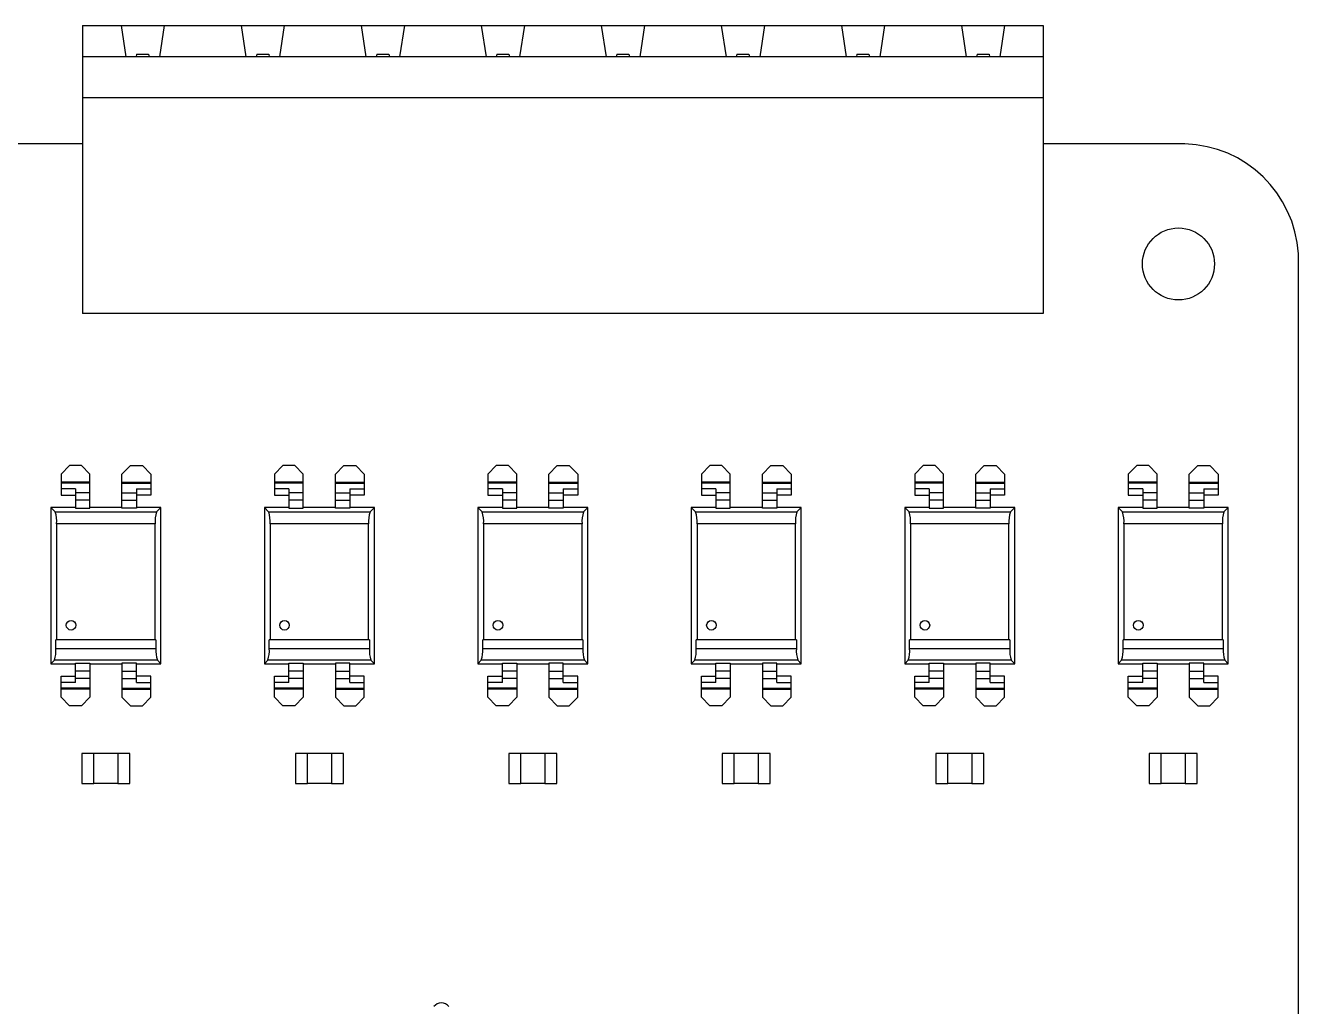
# Model space of a CAD drawing. Header units: millimetres. Extents: x 125 to 686, y 158 to 585.
# Drawn here: x 490.8 to 543.8, y 385.5 to 426.4 of the extents above; entities that cross this region are included whole.
import ezdxf

# ---------------------------------------------------------------- set-up
doc = ezdxf.new("R2010")
doc.units = ezdxf.units.MM

msp = doc.modelspace()

# ---------------------------------------------------------------- linework, layer by layer
at = {"color": 7, "linetype": 'Continuous', "lineweight": 25}
for p, q in [((493.147, 426.408), (493.147, 414.408)), ((493.147, 426.408), (533.147, 426.408)), ((494.747, 426.408), (494.947, 425.108)), ((496.547, 426.408), (496.347, 425.108)), ((499.747, 426.408), (499.947, 425.108)), ((501.547, 426.408), (501.347, 425.108)), ((504.747, 426.408), (504.947, 425.108)), ((506.547, 426.408), (506.347, 425.108)), ((509.747, 426.408), (509.947, 425.108)), ((511.547, 426.408), (511.347, 425.108)), ((514.747, 426.408), (514.947, 425.108)), ((516.547, 426.408), (516.347, 425.108)), ((519.747, 426.408), (519.947, 425.108)), ((521.547, 426.408), (521.347, 425.108)), ((524.747, 426.408), (524.947, 425.108)), ((526.547, 426.408), (526.347, 425.108)), ((529.747, 426.408), (529.947, 425.108)), ((531.547, 426.408), (531.347, 425.108)), ((533.147, 426.408), (533.147, 414.408)), ((533.147, 425.108), (493.147, 425.108)), ((495.397, 425.208), (495.372, 425.108)), ((495.397, 425.208), (495.897, 425.208)), ((495.897, 425.208), (495.922, 425.108)), ((500.397, 425.208), (500.372, 425.108)), ((500.397, 425.208), (500.897, 425.208)), ((500.897, 425.208), (500.922, 425.108)), ((505.397, 425.208), (505.372, 425.108)), ((505.397, 425.208), (505.897, 425.208)), ((505.897, 425.208), (505.922, 425.108)), ((510.397, 425.208), (510.372, 425.108)), ((510.397, 425.208), (510.897, 425.208)), ((510.897, 425.208), (510.922, 425.108)), ((515.397, 425.208), (515.372, 425.108)), ((515.397, 425.208), (515.897, 425.208)), ((515.897, 425.208), (515.922, 425.108)), ((520.397, 425.208), (520.372, 425.108)), ((520.397, 425.208), (520.897, 425.208)), ((520.897, 425.208), (520.922, 425.108)), ((525.397, 425.208), (525.372, 425.108)), ((525.397, 425.208), (525.897, 425.208)), ((525.897, 425.208), (525.922, 425.108)), ((530.397, 425.208), (530.372, 425.108)), ((530.397, 425.208), (530.897, 425.208)), ((530.897, 425.208), (530.922, 425.108)), ((493.147, 423.408), (533.147, 423.408)), ((493.147, 421.473), (488.697, 421.473)), ((539.057, 421.473), (533.147, 421.473)), ((543.787, 416.473), (543.78, 416.898)), ((543.787, 379.388), (543.787, 416.473)), ((533.147, 414.408), (493.147, 414.408)), ((492.247, 407.723), (492.597, 408.073)), ((493.097, 408.073), (492.597, 408.073)), ((493.097, 408.073), (493.447, 407.723)), ((495.137, 408.073), (494.787, 407.723)), ((495.137, 408.073), (495.637, 408.073)), ((495.987, 407.723), (495.637, 408.073)), ((501.137, 407.723), (501.487, 408.073)), ((501.987, 408.073), (501.487, 408.073)), ((501.987, 408.073), (502.337, 407.723)), ((504.027, 408.073), (503.677, 407.723)), ((504.027, 408.073), (504.527, 408.073)), ((504.877, 407.723), (504.527, 408.073)), ((510.027, 407.723), (510.377, 408.073)), ((510.877, 408.073), (510.377, 408.073)), ((510.877, 408.073), (511.227, 407.723)), ((512.917, 408.073), (512.567, 407.723)), ((512.917, 408.073), (513.417, 408.073)), ((513.767, 407.723), (513.417, 408.073)), ((518.917, 407.723), (519.267, 408.073)), ((519.767, 408.073), (519.267, 408.073)), ((519.767, 408.073), (520.117, 407.723)), ((521.807, 408.073), (521.457, 407.723)), ((521.807, 408.073), (522.307, 408.073)), ((522.657, 407.723), (522.307, 408.073)), ((527.807, 407.723), (528.157, 408.073)), ((528.657, 408.073), (528.157, 408.073)), ((528.657, 408.073), (529.007, 407.723)), ((530.697, 408.073), (530.347, 407.723)), ((530.697, 408.073), (531.197, 408.073)), ((531.547, 407.723), (531.197, 408.073)), ((536.697, 407.723), (537.047, 408.073)), ((537.547, 408.073), (537.047, 408.073)), ((537.547, 408.073), (537.897, 407.723)), ((539.587, 408.073), (539.237, 407.723)), ((539.587, 408.073), (540.087, 408.073)), ((540.437, 407.723), (540.087, 408.073)), ((492.247, 407.723), (492.247, 406.847)), ((493.447, 407.382), (492.247, 407.382)), ((493.447, 407.343), (492.247, 407.343)), ((493.447, 406.305), (493.447, 407.723)), ((494.787, 406.305), (494.787, 407.723)), ((494.787, 407.382), (495.987, 407.382)), ((494.787, 407.343), (495.987, 407.343)), ((495.987, 407.723), (495.987, 406.847)), ((501.137, 407.723), (501.137, 406.847)), ((502.337, 407.382), (501.137, 407.382)), ((502.337, 407.343), (501.137, 407.343)), ((502.337, 406.305), (502.337, 407.723)), ((503.677, 406.305), (503.677, 407.723)), ((503.677, 407.382), (504.877, 407.382)), ((503.677, 407.343), (504.877, 407.343)), ((504.877, 407.723), (504.877, 406.847)), ((510.027, 407.723), (510.027, 406.847)), ((511.227, 407.382), (510.027, 407.382)), ((511.227, 407.343), (510.027, 407.343)), ((511.227, 406.305), (511.227, 407.723)), ((512.567, 406.305), (512.567, 407.723)), ((512.567, 407.382), (513.767, 407.382)), ((512.567, 407.343), (513.767, 407.343)), ((513.767, 407.723), (513.767, 406.847)), ((518.917, 407.723), (518.917, 406.847)), ((520.117, 407.382), (518.917, 407.382)), ((520.117, 407.343), (518.917, 407.343)), ((520.117, 406.305), (520.117, 407.723)), ((521.457, 406.305), (521.457, 407.723)), ((521.457, 407.382), (522.657, 407.382)), ((521.457, 407.343), (522.657, 407.343)), ((522.657, 407.723), (522.657, 406.847)), ((527.807, 407.723), (527.807, 406.847)), ((529.007, 407.382), (527.807, 407.382)), ((529.007, 407.343), (527.807, 407.343)), ((529.007, 406.305), (529.007, 407.723)), ((530.347, 406.305), (530.347, 407.723)), ((530.347, 407.382), (531.547, 407.382)), ((530.347, 407.343), (531.547, 407.343)), ((531.547, 407.723), (531.547, 406.847)), ((536.697, 407.723), (536.697, 406.847)), ((537.897, 407.382), (536.697, 407.382)), ((537.897, 407.343), (536.697, 407.343)), ((537.897, 406.305), (537.897, 407.723)), ((539.237, 406.305), (539.237, 407.723)), ((539.237, 407.382), (540.437, 407.382)), ((539.237, 407.343), (540.437, 407.343)), ((540.437, 407.723), (540.437, 406.847)), ((492.847, 407.113), (492.247, 407.113)), ((492.247, 406.847), (492.847, 406.847)), ((492.847, 407.113), (492.847, 406.305)), ((493.447, 406.934), (492.847, 406.934)), ((494.787, 406.934), (495.387, 406.934)), ((495.387, 407.113), (495.387, 406.305)), ((495.387, 407.113), (495.987, 407.113)), ((495.987, 406.847), (495.387, 406.847)), ((501.737, 407.113), (501.137, 407.113)), ((501.137, 406.847), (501.737, 406.847)), ((501.737, 407.113), (501.737, 406.305)), ((502.337, 406.934), (501.737, 406.934)), ((503.677, 406.934), (504.277, 406.934)), ((504.277, 407.113), (504.277, 406.305)), ((504.277, 407.113), (504.877, 407.113)), ((504.877, 406.847), (504.277, 406.847)), ((510.627, 407.113), (510.027, 407.113)), ((510.027, 406.847), (510.627, 406.847)), ((510.627, 407.113), (510.627, 406.305)), ((511.227, 406.934), (510.627, 406.934)), ((512.567, 406.934), (513.167, 406.934)), ((513.167, 407.113), (513.167, 406.305)), ((513.167, 407.113), (513.767, 407.113)), ((513.767, 406.847), (513.167, 406.847)), ((519.517, 407.113), (518.917, 407.113)), ((518.917, 406.847), (519.517, 406.847)), ((519.517, 407.113), (519.517, 406.305)), ((520.117, 406.934), (519.517, 406.934)), ((521.457, 406.934), (522.057, 406.934)), ((522.057, 407.113), (522.057, 406.305)), ((522.057, 407.113), (522.657, 407.113)), ((522.657, 406.847), (522.057, 406.847)), ((528.407, 407.113), (527.807, 407.113)), ((527.807, 406.847), (528.407, 406.847)), ((528.407, 407.113), (528.407, 406.305)), ((529.007, 406.934), (528.407, 406.934)), ((530.347, 406.934), (530.947, 406.934)), ((530.947, 407.113), (530.947, 406.305)), ((530.947, 407.113), (531.547, 407.113)), ((531.547, 406.847), (530.947, 406.847)), ((537.297, 407.113), (536.697, 407.113)), ((536.697, 406.847), (537.297, 406.847)), ((537.297, 407.113), (537.297, 406.305)), ((537.897, 406.934), (537.297, 406.934)), ((539.237, 406.934), (539.837, 406.934)), ((539.837, 407.113), (539.837, 406.305)), ((539.837, 407.113), (540.437, 407.113)), ((540.437, 406.847), (539.837, 406.847)), ((491.827, 406.323), (491.827, 399.823)), ((492.005, 406.145), (491.827, 406.323)), ((492.847, 406.323), (491.827, 406.323)), ((492.005, 406.145), (496.228, 406.145)), ((493.447, 406.641), (492.847, 406.641)), ((492.847, 406.305), (493.447, 406.305)), ((494.787, 406.323), (493.447, 406.323)), ((494.787, 406.641), (495.387, 406.641)), ((495.387, 406.305), (494.787, 406.305)), ((496.407, 406.323), (495.387, 406.323)), ((496.228, 406.145), (496.407, 406.323)), ((496.407, 399.823), (496.407, 406.323)), ((500.717, 406.323), (500.717, 399.823)), ((500.895, 406.145), (500.717, 406.323)), ((501.737, 406.323), (500.717, 406.323)), ((500.895, 406.145), (505.118, 406.145)), ((502.337, 406.641), (501.737, 406.641)), ((501.737, 406.305), (502.337, 406.305)), ((503.677, 406.323), (502.337, 406.323)), ((503.677, 406.641), (504.277, 406.641)), ((504.277, 406.305), (503.677, 406.305)), ((505.297, 406.323), (504.277, 406.323)), ((505.118, 406.145), (505.297, 406.323)), ((505.297, 399.823), (505.297, 406.323)), ((509.607, 406.323), (509.607, 399.823)), ((509.785, 406.145), (509.607, 406.323)), ((510.627, 406.323), (509.607, 406.323)), ((509.785, 406.145), (514.008, 406.145)), ((511.227, 406.641), (510.627, 406.641)), ((510.627, 406.305), (511.227, 406.305)), ((512.567, 406.323), (511.227, 406.323)), ((512.567, 406.641), (513.167, 406.641)), ((513.167, 406.305), (512.567, 406.305)), ((514.187, 406.323), (513.167, 406.323)), ((514.008, 406.145), (514.187, 406.323)), ((514.187, 399.823), (514.187, 406.323)), ((518.497, 406.323), (518.497, 399.823)), ((518.675, 406.145), (518.497, 406.323)), ((519.517, 406.323), (518.497, 406.323)), ((518.675, 406.145), (522.898, 406.145)), ((520.117, 406.641), (519.517, 406.641)), ((519.517, 406.305), (520.117, 406.305)), ((521.457, 406.323), (520.117, 406.323)), ((521.457, 406.641), (522.057, 406.641)), ((522.057, 406.305), (521.457, 406.305)), ((523.077, 406.323), (522.057, 406.323)), ((522.898, 406.145), (523.077, 406.323)), ((523.077, 399.823), (523.077, 406.323)), ((527.387, 406.323), (527.387, 399.823)), ((527.565, 406.145), (527.387, 406.323)), ((528.407, 406.323), (527.387, 406.323)), ((527.565, 406.145), (531.788, 406.145)), ((529.007, 406.641), (528.407, 406.641)), ((528.407, 406.305), (529.007, 406.305)), ((530.347, 406.323), (529.007, 406.323)), ((530.347, 406.641), (530.947, 406.641)), ((530.947, 406.305), (530.347, 406.305)), ((531.967, 406.323), (530.947, 406.323)), ((531.788, 406.145), (531.967, 406.323)), ((531.967, 399.823), (531.967, 406.323)), ((536.277, 406.323), (536.277, 399.823)), ((536.455, 406.145), (536.277, 406.323)), ((537.297, 406.323), (536.277, 406.323)), ((536.455, 406.145), (540.678, 406.145)), ((537.897, 406.641), (537.297, 406.641)), ((537.297, 406.305), (537.897, 406.305)), ((539.237, 406.323), (537.897, 406.323)), ((539.237, 406.641), (539.837, 406.641)), ((539.837, 406.305), (539.237, 406.305)), ((540.857, 406.323), (539.837, 406.323)), ((540.678, 406.145), (540.857, 406.323)), ((540.857, 399.823), (540.857, 406.323)), ((492.066, 405.649), (492.066, 400.823)), ((496.168, 405.649), (492.066, 405.649)), ((496.168, 400.823), (496.168, 405.649)), ((500.956, 405.649), (500.956, 400.823)), ((505.058, 405.649), (500.956, 405.649)), ((505.058, 400.823), (505.058, 405.649)), ((513.948, 405.649), (509.846, 405.649)), ((509.846, 405.649), (509.846, 400.823)), ((513.948, 400.823), (513.948, 405.649)), ((518.736, 405.649), (518.736, 400.823)), ((522.838, 405.649), (518.736, 405.649)), ((522.838, 400.823), (522.838, 405.649)), ((531.728, 405.649), (527.626, 405.649)), ((527.626, 405.649), (527.626, 400.823)), ((531.728, 400.823), (531.728, 405.649)), ((536.516, 405.649), (536.516, 400.823)), ((540.618, 405.649), (536.516, 405.649)), ((540.618, 400.823), (540.618, 405.649)), ((496.203, 400.823), (492.031, 400.823)), ((492.031, 400.461), (492.031, 400.823)), ((492.031, 400.461), (496.203, 400.461)), ((496.203, 400.823), (496.203, 400.461)), ((500.921, 400.461), (500.921, 400.823)), ((505.093, 400.823), (500.921, 400.823)), ((500.921, 400.461), (505.093, 400.461)), ((505.093, 400.823), (505.093, 400.461)), ((509.811, 400.461), (509.811, 400.823)), ((513.983, 400.823), (509.811, 400.823)), ((509.811, 400.461), (513.983, 400.461)), ((513.983, 400.823), (513.983, 400.461)), ((518.701, 400.461), (518.701, 400.823)), ((522.873, 400.823), (518.701, 400.823)), ((518.701, 400.461), (522.873, 400.461)), ((522.873, 400.823), (522.873, 400.461)), ((527.591, 400.461), (527.591, 400.823)), ((531.763, 400.823), (527.591, 400.823)), ((527.591, 400.461), (531.763, 400.461)), ((531.763, 400.823), (531.763, 400.461)), ((536.481, 400.461), (536.481, 400.823)), ((540.653, 400.823), (536.481, 400.823)), ((536.481, 400.461), (540.653, 400.461)), ((540.653, 400.823), (540.653, 400.461)), ((491.97, 399.966), (491.827, 399.823)), ((491.827, 399.823), (492.847, 399.823)), ((496.263, 399.966), (491.97, 399.966)), ((492.847, 399.033), (492.847, 399.841)), ((492.847, 399.841), (493.447, 399.841)), ((493.447, 399.841), (493.447, 398.423)), ((493.447, 399.823), (494.787, 399.823)), ((495.387, 399.841), (494.787, 399.841)), ((494.787, 399.841), (494.787, 398.423)), ((495.387, 399.033), (495.387, 399.841)), ((495.387, 399.823), (496.407, 399.823)), ((496.263, 399.966), (496.407, 399.823)), ((500.86, 399.966), (500.717, 399.823)), ((500.717, 399.823), (501.737, 399.823)), ((505.153, 399.966), (500.86, 399.966)), ((501.737, 399.033), (501.737, 399.841)), ((501.737, 399.841), (502.337, 399.841)), ((502.337, 399.841), (502.337, 398.423)), ((502.337, 399.823), (503.677, 399.823)), ((504.277, 399.841), (503.677, 399.841)), ((503.677, 399.841), (503.677, 398.423)), ((504.277, 399.033), (504.277, 399.841)), ((504.277, 399.823), (505.297, 399.823)), ((505.153, 399.966), (505.297, 399.823)), ((509.75, 399.966), (509.607, 399.823)), ((509.607, 399.823), (510.627, 399.823)), ((514.043, 399.966), (509.75, 399.966)), ((510.627, 399.033), (510.627, 399.841)), ((510.627, 399.841), (511.227, 399.841)), ((511.227, 399.841), (511.227, 398.423)), ((511.227, 399.823), (512.567, 399.823)), ((513.167, 399.841), (512.567, 399.841)), ((512.567, 399.841), (512.567, 398.423)), ((513.167, 399.033), (513.167, 399.841)), ((513.167, 399.823), (514.187, 399.823)), ((514.043, 399.966), (514.187, 399.823)), ((518.64, 399.966), (518.497, 399.823)), ((518.497, 399.823), (519.517, 399.823)), ((522.933, 399.966), (518.64, 399.966)), ((519.517, 399.033), (519.517, 399.841)), ((519.517, 399.841), (520.117, 399.841)), ((520.117, 399.841), (520.117, 398.423)), ((520.117, 399.823), (521.457, 399.823)), ((522.057, 399.841), (521.457, 399.841)), ((521.457, 399.841), (521.457, 398.423)), ((522.057, 399.033), (522.057, 399.841)), ((522.057, 399.823), (523.077, 399.823)), ((522.933, 399.966), (523.077, 399.823)), ((527.53, 399.966), (527.387, 399.823)), ((527.387, 399.823), (528.407, 399.823)), ((531.823, 399.966), (527.53, 399.966)), ((528.407, 399.033), (528.407, 399.841)), ((528.407, 399.841), (529.007, 399.841)), ((529.007, 399.841), (529.007, 398.423)), ((529.007, 399.823), (530.347, 399.823)), ((530.947, 399.841), (530.347, 399.841)), ((530.347, 399.841), (530.347, 398.423)), ((530.947, 399.033), (530.947, 399.841)), ((530.947, 399.823), (531.967, 399.823)), ((531.823, 399.966), (531.967, 399.823)), ((536.42, 399.966), (536.277, 399.823)), ((536.277, 399.823), (537.297, 399.823)), ((540.713, 399.966), (536.42, 399.966)), ((537.297, 399.033), (537.297, 399.841)), ((537.297, 399.841), (537.897, 399.841)), ((537.897, 399.841), (537.897, 398.423)), ((537.897, 399.823), (539.237, 399.823)), ((539.837, 399.841), (539.237, 399.841)), ((539.237, 399.841), (539.237, 398.423)), ((539.837, 399.033), (539.837, 399.841)), ((539.837, 399.823), (540.857, 399.823)), ((540.713, 399.966), (540.857, 399.823)), ((492.247, 398.423), (492.247, 399.299)), ((492.247, 399.299), (492.847, 399.299)), ((493.447, 399.505), (492.847, 399.505)), ((494.787, 399.505), (495.387, 399.505)), ((495.987, 399.299), (495.387, 399.299)), ((495.987, 398.423), (495.987, 399.299)), ((501.137, 398.423), (501.137, 399.299)), ((501.137, 399.299), (501.737, 399.299)), ((502.337, 399.505), (501.737, 399.505)), ((503.677, 399.505), (504.277, 399.505)), ((504.877, 399.299), (504.277, 399.299)), ((504.877, 398.423), (504.877, 399.299)), ((510.027, 398.423), (510.027, 399.299)), ((510.027, 399.299), (510.627, 399.299)), ((511.227, 399.505), (510.627, 399.505)), ((512.567, 399.505), (513.167, 399.505)), ((513.767, 399.299), (513.167, 399.299)), ((513.767, 398.423), (513.767, 399.299)), ((518.917, 398.423), (518.917, 399.299)), ((518.917, 399.299), (519.517, 399.299)), ((520.117, 399.505), (519.517, 399.505)), ((521.457, 399.505), (522.057, 399.505)), ((522.657, 399.299), (522.057, 399.299)), ((522.657, 398.423), (522.657, 399.299)), ((527.807, 398.423), (527.807, 399.299)), ((527.807, 399.299), (528.407, 399.299)), ((529.007, 399.505), (528.407, 399.505)), ((530.347, 399.505), (530.947, 399.505)), ((531.547, 399.299), (530.947, 399.299)), ((531.547, 398.423), (531.547, 399.299)), ((536.697, 398.423), (536.697, 399.299)), ((536.697, 399.299), (537.297, 399.299)), ((537.897, 399.505), (537.297, 399.505)), ((539.237, 399.505), (539.837, 399.505)), ((540.437, 399.299), (539.837, 399.299)), ((540.437, 398.423), (540.437, 399.299)), ((492.847, 399.033), (492.247, 399.033)), ((493.447, 398.803), (492.247, 398.803)), ((493.447, 398.764), (492.247, 398.764)), ((493.447, 399.212), (492.847, 399.212)), ((494.787, 399.212), (495.387, 399.212)), ((494.787, 398.803), (495.987, 398.803)), ((494.787, 398.764), (495.987, 398.764)), ((495.387, 399.033), (495.987, 399.033)), ((501.737, 399.033), (501.137, 399.033)), ((502.337, 398.803), (501.137, 398.803)), ((502.337, 398.764), (501.137, 398.764)), ((502.337, 399.212), (501.737, 399.212)), ((503.677, 399.212), (504.277, 399.212)), ((503.677, 398.803), (504.877, 398.803)), ((503.677, 398.764), (504.877, 398.764)), ((504.277, 399.033), (504.877, 399.033)), ((510.627, 399.033), (510.027, 399.033)), ((511.227, 398.803), (510.027, 398.803)), ((511.227, 398.764), (510.027, 398.764)), ((511.227, 399.212), (510.627, 399.212)), ((512.567, 399.212), (513.167, 399.212)), ((512.567, 398.803), (513.767, 398.803)), ((512.567, 398.764), (513.767, 398.764)), ((513.167, 399.033), (513.767, 399.033)), ((519.517, 399.033), (518.917, 399.033)), ((520.117, 398.803), (518.917, 398.803)), ((520.117, 398.764), (518.917, 398.764)), ((520.117, 399.212), (519.517, 399.212)), ((521.457, 399.212), (522.057, 399.212)), ((521.457, 398.803), (522.657, 398.803)), ((521.457, 398.764), (522.657, 398.764)), ((522.057, 399.033), (522.657, 399.033)), ((528.407, 399.033), (527.807, 399.033)), ((529.007, 398.803), (527.807, 398.803)), ((529.007, 398.764), (527.807, 398.764)), ((529.007, 399.212), (528.407, 399.212)), ((530.347, 399.212), (530.947, 399.212)), ((530.347, 398.803), (531.547, 398.803)), ((530.347, 398.764), (531.547, 398.764)), ((530.947, 399.033), (531.547, 399.033)), ((537.297, 399.033), (536.697, 399.033)), ((537.897, 398.803), (536.697, 398.803)), ((537.897, 398.764), (536.697, 398.764)), ((537.897, 399.212), (537.297, 399.212)), ((539.237, 399.212), (539.837, 399.212)), ((539.237, 398.803), (540.437, 398.803)), ((539.237, 398.764), (540.437, 398.764)), ((539.837, 399.033), (540.437, 399.033)), ((492.247, 398.423), (492.597, 398.073)), ((493.097, 398.073), (493.447, 398.423)), ((495.137, 398.073), (494.787, 398.423)), ((495.987, 398.423), (495.637, 398.073)), ((501.137, 398.423), (501.487, 398.073)), ((501.987, 398.073), (502.337, 398.423)), ((504.027, 398.073), (503.677, 398.423)), ((504.877, 398.423), (504.527, 398.073)), ((510.027, 398.423), (510.377, 398.073)), ((510.877, 398.073), (511.227, 398.423)), ((512.917, 398.073), (512.567, 398.423)), ((513.767, 398.423), (513.417, 398.073)), ((518.917, 398.423), (519.267, 398.073)), ((519.767, 398.073), (520.117, 398.423)), ((521.807, 398.073), (521.457, 398.423)), ((522.657, 398.423), (522.307, 398.073)), ((527.807, 398.423), (528.157, 398.073)), ((528.657, 398.073), (529.007, 398.423)), ((530.697, 398.073), (530.347, 398.423)), ((531.547, 398.423), (531.197, 398.073)), ((536.697, 398.423), (537.047, 398.073)), ((537.547, 398.073), (537.897, 398.423)), ((539.587, 398.073), (539.237, 398.423)), ((540.437, 398.423), (540.087, 398.073)), ((493.097, 398.073), (492.597, 398.073)), ((495.137, 398.073), (495.637, 398.073)), ((501.987, 398.073), (501.487, 398.073)), ((504.027, 398.073), (504.527, 398.073)), ((510.877, 398.073), (510.377, 398.073)), ((512.917, 398.073), (513.417, 398.073)), ((519.767, 398.073), (519.267, 398.073)), ((521.807, 398.073), (522.307, 398.073)), ((528.657, 398.073), (528.157, 398.073)), ((530.697, 398.073), (531.197, 398.073)), ((537.547, 398.073), (537.047, 398.073)), ((539.587, 398.073), (540.087, 398.073)), ((493.617, 396.078), (493.117, 396.078)), ((493.117, 396.078), (493.117, 394.828)), ((493.617, 394.828), (493.617, 396.078)), ((494.617, 396.077), (493.617, 396.077)), ((495.117, 396.078), (494.617, 396.078)), ((494.617, 396.078), (494.617, 394.828)), ((495.117, 394.828), (495.117, 396.078)), ((502.007, 396.078), (502.007, 394.828)), ((502.507, 396.078), (502.007, 396.078)), ((502.507, 394.828), (502.507, 396.078)), ((503.507, 396.077), (502.507, 396.077)), ((504.007, 396.078), (503.507, 396.078)), ((503.507, 396.078), (503.507, 394.828)), ((504.007, 394.828), (504.007, 396.078)), ((510.897, 396.078), (510.897, 394.828)), ((511.397, 396.078), (510.897, 396.078)), ((511.397, 394.828), (511.397, 396.078)), ((512.397, 396.077), (511.397, 396.077)), ((512.397, 396.078), (512.397, 394.828)), ((512.897, 396.078), (512.397, 396.078)), ((512.897, 394.828), (512.897, 396.078)), ((520.287, 396.078), (519.787, 396.078)), ((519.787, 396.078), (519.787, 394.828)), ((520.287, 394.828), (520.287, 396.078)), ((521.287, 396.077), (520.287, 396.077)), ((521.787, 396.078), (521.287, 396.078)), ((521.287, 396.078), (521.287, 394.828)), ((521.787, 394.828), (521.787, 396.078)), ((529.177, 396.078), (528.677, 396.078)), ((528.677, 396.078), (528.677, 394.828)), ((529.177, 394.828), (529.177, 396.078)), ((530.177, 396.077), (529.177, 396.077)), ((530.177, 396.078), (530.177, 394.828)), ((530.677, 396.078), (530.177, 396.078)), ((530.677, 394.828), (530.677, 396.078)), ((537.567, 396.078), (537.567, 394.828)), ((538.067, 396.078), (537.567, 396.078)), ((538.067, 394.828), (538.067, 396.078)), ((539.067, 396.077), (538.067, 396.077)), ((539.067, 396.078), (539.067, 394.828)), ((539.567, 396.078), (539.067, 396.078)), ((539.567, 394.828), (539.567, 396.078)), ((493.117, 394.828), (493.617, 394.828)), ((494.617, 394.829), (493.617, 394.829)), ((494.617, 394.828), (495.117, 394.828)), ((502.007, 394.828), (502.507, 394.828)), ((503.507, 394.829), (502.507, 394.829)), ((503.507, 394.828), (504.007, 394.828)), ((510.897, 394.828), (511.397, 394.828)), ((512.397, 394.829), (511.397, 394.829)), ((512.397, 394.828), (512.897, 394.828)), ((519.787, 394.828), (520.287, 394.828)), ((521.287, 394.829), (520.287, 394.829)), ((521.287, 394.828), (521.787, 394.828)), ((528.677, 394.828), (529.177, 394.828)), ((530.177, 394.829), (529.177, 394.829)), ((530.177, 394.828), (530.677, 394.828)), ((537.567, 394.828), (538.067, 394.828)), ((539.067, 394.829), (538.067, 394.829)), ((539.067, 394.828), (539.567, 394.828))]:
    msp.add_line(p, q, dxfattribs=at)
for centre, radius in [((538.787, 416.473), 1.5), ((492.666, 401.423), 0.2), ((492.666, 401.423), 0.2), ((501.556, 401.423), 0.2), ((501.556, 401.423), 0.2), ((510.446, 401.423), 0.2), ((510.446, 401.423), 0.2), ((519.336, 401.423), 0.2), ((519.336, 401.423), 0.2), ((528.226, 401.423), 0.2), ((528.226, 401.423), 0.2), ((537.116, 401.423), 0.2), ((537.116, 401.423), 0.2)]:
    msp.add_circle(centre, radius, dxfattribs=at)
for centre, radius, start, end in [((538.922, 416.608), 4.866, 3.4119, 88.4119), ((490.827, 405.749), 1.243, 355.3894, 18.5412), ((497.407, 405.749), 1.243, 161.4588, 184.6106), ((499.717, 405.749), 1.243, 355.3894, 18.5412), ((506.297, 405.749), 1.243, 161.4588, 184.6106), ((508.607, 405.749), 1.243, 355.3894, 18.5412), ((515.187, 405.749), 1.243, 161.4588, 184.6106), ((517.497, 405.749), 1.243, 355.3894, 18.5412), ((524.077, 405.749), 1.243, 161.4588, 184.6106), ((526.387, 405.749), 1.243, 355.3894, 18.5412), ((532.967, 405.749), 1.243, 161.4588, 184.6106), ((535.277, 405.749), 1.243, 355.3894, 18.5412), ((541.857, 405.749), 1.243, 161.4588, 184.6106), ((490.792, 400.362), 1.243, 341.4588, 4.6106), ((497.442, 400.362), 1.243, 175.3894, 198.5412), ((499.682, 400.362), 1.243, 341.4588, 4.6106), ((506.332, 400.362), 1.243, 175.3894, 198.5412), ((508.572, 400.362), 1.243, 341.4588, 4.6106), ((515.222, 400.362), 1.243, 175.3894, 198.5412), ((517.462, 400.362), 1.243, 341.4588, 4.6106), ((524.112, 400.362), 1.243, 175.3894, 198.5412), ((526.352, 400.362), 1.243, 341.4588, 4.6106), ((533.002, 400.362), 1.243, 175.3894, 198.5412), ((535.242, 400.362), 1.243, 341.4588, 4.6106), ((541.892, 400.362), 1.243, 175.3894, 198.5412), ((508.087, 385.293), 0.4, 38.3565, 141.6435)]:
    msp.add_arc(centre, radius, start, end, dxfattribs=at)

doc.saveas('drawing.dxf')
